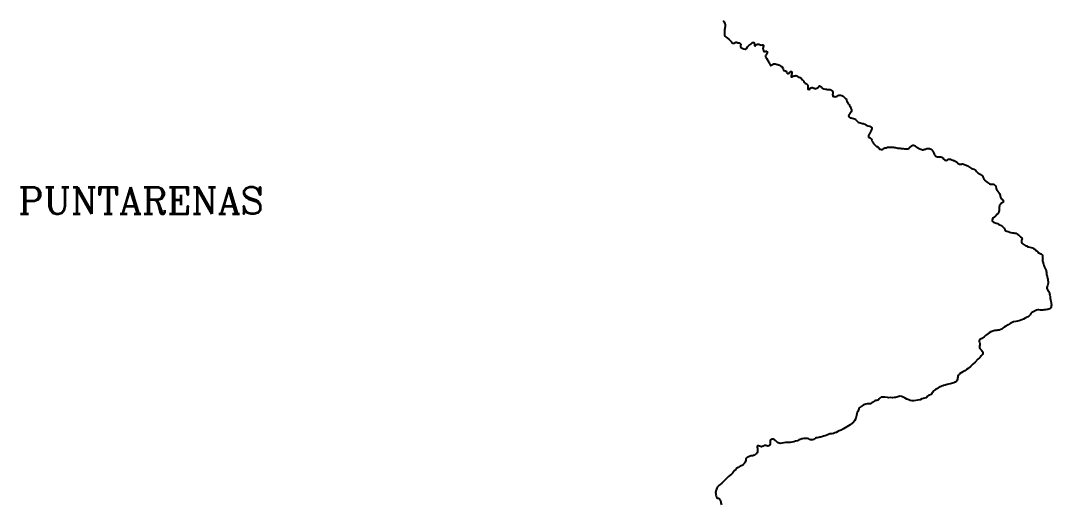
# Model space of a CAD drawing. Extents: x 283583 to 658922, y 889284 to 1241133.
# Drawn here: x 583786 to 641631, y 975830 to 1002997 of the extents above; entities that cross this region are included whole.
import ezdxf
from ezdxf.enums import TextEntityAlignment as Align

# ---------------------------------------------------------------- set-up
doc = ezdxf.new("R2010")
doc.units = 0
doc.header["$MEASUREMENT"] = 0
doc.layers.add('NPROVINCIA', color=40, linetype='Continuous')
doc.layers.add('PUNTARENAS', color=7, linetype='Continuous')
doc.styles.add('COMPLEX', font='COMPLEX', dxfattribs={"height": 0.2})

msp = doc.modelspace()

# ---------------------------------------------------------------- linework, layer by layer
at = {"layer": 'PUNTARENAS', "color": 241}
msp.add_lwpolyline([(623221, 1003008), (623264, 1002921), (623296, 1002872), (623314, 1002820), (623327, 1002783), (623329, 1002744), (623325, 1002700), (623316, 1002652), (623312, 1002617), (623312, 1002581), (623314, 1002555), (623295, 1002491), (623282, 1002441), (623278, 1002400), (623282, 1002346), (623288, 1002283), (623280, 1002241), (623295, 1002172), (623320, 1002129), (623375, 1002064), (623531, 1001952), (623592, 1001900), (623630, 1001854), (623675, 1001802), (623714, 1001748), (623758, 1001730), (623830, 1001739), (623860, 1001756), (623880, 1001774), (623921, 1001791), (623954, 1001794), (623977, 1001791), (623997, 1001765), (624030, 1001748), (624112, 1001740), (624141, 1001737), (624175, 1001716), (624193, 1001694), (624197, 1001674), (624195, 1001642), (624189, 1001616), (624182, 1001583), (624178, 1001553), (624178, 1001533), (624185, 1001516), (624196, 1001490), (624220, 1001468), (624282, 1001447), (624313, 1001433), (624379, 1001409), (624438, 1001391), (624488, 1001398), (624527, 1001437), (624570, 1001520), (624590, 1001552), (624655, 1001607), (624701, 1001635), (624761, 1001681), (624820, 1001736), (624870, 1001766), (624914, 1001773), (624938, 1001760), (624953, 1001721), (624966, 1001683), (624970, 1001640), (624975, 1001592), (624986, 1001573), (625010, 1001568), (625036, 1001599), (625062, 1001636), (625083, 1001647), (625105, 1001658), (625146, 1001667), (625205, 1001666), (625251, 1001652), (625301, 1001638), (625335, 1001627), (625398, 1001637), (625434, 1001636), (625471, 1001623), (625480, 1001612), (625480, 1001585), (625459, 1001531), (625450, 1001492), (625437, 1001455), (625443, 1001423), (625457, 1001394), (625463, 1001360), (625467, 1001323), (625474, 1001292), (625502, 1001270), (625566, 1001270), (625605, 1001284), (625637, 1001284), (625668, 1001269), (625681, 1001256), (625689, 1001238), (625692, 1001219), (625687, 1001182), (625670, 1001142), (625651, 1001107), (625631, 1001079), (625607, 1001051), (625594, 1001031), (625585, 1001005), (625592, 1000970), (625612, 1000936), (625649, 1000884), (625709, 1000787), (625741, 1000735), (625763, 1000681), (625813, 1000611), (625837, 1000565), (625859, 1000503), (625866, 1000478), (625879, 1000466), (625911, 1000479), (625949, 1000516), (626009, 1000550), (626046, 1000564), (626129, 1000568), (626179, 1000557), (626238, 1000538), (626283, 1000523), (626318, 1000519), (626349, 1000512), (626388, 1000484), (626455, 1000445), (626500, 1000414), (626554, 1000333), (626578, 1000283), (626604, 1000216), (626635, 1000192), (626691, 1000175), (626726, 1000175), (626754, 1000160), (626763, 1000125), (626765, 1000090), (626787, 1000055), (626826, 1000033), (626866, 1000021), (626913, 1000038), (626942, 1000075), (626972, 1000110), (626992, 1000130), (627022, 1000147), (627039, 1000143), (627057, 1000123), (627066, 1000097), (627068, 1000071), (627061, 1000019), (627053, 999962), (627038, 999925), (627027, 999893), (627023, 999869), (627027, 999845), (627057, 999838), (627110, 999860), (627149, 999873), (627186, 999893), (627216, 999904), (627255, 999904), (627299, 999915), (627340, 999900), (627381, 999872), (627414, 999833), (627463, 999816), (627493, 999812), (627511, 999808), (627541, 999795), (627567, 999775), (627587, 999747), (627609, 999717), (627637, 999693), (627663, 999673), (627685, 999656), (627707, 999638), (627733, 999595), (627744, 999565), (627761, 999530), (627805, 999491), (627844, 999460), (627877, 999441), (627920, 999411), (627951, 999393), (627959, 999374), (627959, 999339), (627955, 999293), (627955, 999208), (627958, 999185), (627971, 999154), (628001, 999139), (628032, 999133), (628068, 999154), (628099, 999196), (628133, 999218), (628166, 999231), (628197, 999239), (628220, 999235), (628262, 999222), (628303, 999207), (628325, 999196), (628357, 999181), (628388, 999174), (628420, 999179), (628474, 999211), (628541, 999245), (628574, 999274), (628602, 999315), (628623, 999332), (628641, 999333), (628665, 999320), (628691, 999296), (628709, 999272), (628739, 999244), (628767, 999211), (628796, 999196), (628828, 999181), (628870, 999170), (628956, 999155), (629009, 999144), (629054, 999133), (629126, 999127), (629176, 999125), (629230, 999120), (629263, 999116), (629296, 999097), (629318, 999077), (629339, 999053), (629354, 999030), (629361, 999003), (629366, 998966), (629363, 998923), (629363, 998897), (629355, 998855), (629357, 998823), (629359, 998786), (629371, 998754), (629419, 998739), (629471, 998726), (629498, 998718), (629558, 998735), (629613, 998759), (629661, 998790), (629706, 998803), (629752, 998810), (629804, 998807), (629863, 998786), (629908, 998766), (629947, 998747), (629985, 998712), (630037, 998666), (630082, 998628), (630107, 998599), (630131, 998549), (630157, 998482), (630185, 998419), (630216, 998373), (630246, 998330), (630277, 998287), (630309, 998223), (630338, 998165), (630359, 998119), (630379, 998080), (630410, 998024), (630419, 997980), (630418, 997951), (630411, 997920), (630392, 997875), (630357, 997814), (630329, 997766), (630290, 997718), (630262, 997679), (630255, 997644), (630283, 997575), (630333, 997544), (630392, 997531), (630460, 997518), (630527, 997499), (630581, 997480), (630638, 997447), (630675, 997403), (630714, 997365), (630745, 997332), (630793, 997291), (630899, 997256), (631023, 997226), (631060, 997211), (631170, 997177), (631218, 997147), (631261, 997125), (631292, 997108), (631338, 997086), (631427, 997076), (631459, 997062), (631501, 997037), (631529, 997010), (631551, 996974), (631558, 996950), (631558, 996915), (631544, 996880), (631521, 996832), (631477, 996754), (631435, 996675), (631417, 996636), (631414, 996627), (631410, 996619), (631405, 996608), (631389, 996575), (631373, 996536), (631362, 996501), (631365, 996459), (631378, 996438), (631410, 996430), (631433, 996427), (631468, 996406), (631502, 996374), (631534, 996332), (631557, 996276), (631576, 996213), (631602, 996168), (631626, 996138), (631658, 996088), (631695, 996051), (631750, 996006), (631782, 995972), (631817, 995936), (631847, 995925), (631865, 995923), (631891, 995896), (631926, 995867), (631957, 995824), (631971, 995795), (631994, 995777), (632037, 995771), (632090, 995766), (632127, 995761), (632172, 995771), (632206, 995806), (632246, 995832), (632286, 995848), (632325, 995853), (632362, 995858), (632394, 995877), (632431, 995882), (632505, 995882), (632553, 995887), (632592, 995887), (632640, 995884), (632704, 995884), (632762, 995881), (632823, 995876), (632886, 995863), (632952, 995847), (633013, 995833), (633078, 995829), (633136, 995827), (633194, 995821), (633258, 995813), (633318, 995808), (633385, 995802), (633459, 995794), (633522, 995792), (633567, 995802), (633609, 995815), (633649, 995842), (633686, 995871), (633713, 995900), (633742, 995929), (633774, 995963), (633819, 995992), (633858, 996000), (633893, 995995), (633946, 995979), (633980, 995960), (634012, 995939), (634049, 995918), (634086, 995894), (634112, 995875), (634144, 995854), (634210, 995817), (634258, 995796), (634312, 995773), (634357, 995755), (634399, 995744), (634433, 995744), (634478, 995754), (634521, 995770), (634571, 995783), (634613, 995802), (634650, 995812), (634695, 995823), (634732, 995823), (634785, 995815), (634833, 995799), (634883, 995770), (634918, 995738), (634949, 995709), (634976, 995661), (635007, 995592), (635031, 995544), (635057, 995505), (635076, 995462), (635100, 995423), (635118, 995404), (635185, 995366), (635243, 995356), (635360, 995341), (635430, 995339), (635488, 995327), (635526, 995305), (635550, 995268), (635586, 995216), (635630, 995178), (635660, 995165), (635693, 995151), (635734, 995147), (635767, 995152), (635798, 995178), (635835, 995208), (635891, 995221), (635936, 995224), (635982, 995219), (636010, 995204), (636048, 995180), (636102, 995159), (636145, 995146), (636178, 995135), (636206, 995122), (636241, 995103), (636267, 995090), (636307, 995061), (636324, 995046), (636352, 995014), (636359, 994998), (636376, 994983), (636405, 994966), (636431, 994951), (636479, 994940), (636535, 994931), (636581, 994936), (636620, 994947), (636651, 994950), (636695, 994942), (636749, 994926), (636878, 994861), (636934, 994835), (636978, 994805), (637028, 994760), (637087, 994725), (637147, 994692), (637219, 994668), (637287, 994647), (637339, 994619), (637391, 994584), (637433, 994530), (637463, 994493), (637506, 994450), (637537, 994424), (637587, 994391), (637628, 994376), (637666, 994359), (637714, 994321), (637760, 994271), (637791, 994221), (637828, 994151), (637861, 994090), (637913, 994019), (637963, 993962), (638046, 993906), (638107, 993862), (638163, 993830), (638207, 993810), (638259, 993804), (638309, 993806), (638352, 993813), (638394, 993811), (638426, 993793), (638466, 993750), (638487, 993720), (638507, 993672), (638528, 993567), (638552, 993510), (638578, 993467), (638606, 993436), (638635, 993399), (638665, 993363), (638680, 993343), (638713, 993289), (638739, 993234), (638753, 993178), (638761, 993141), (638772, 993093), (638785, 993063), (638801, 993032), (638822, 993008), (638855, 992980), (638875, 992959), (638903, 992930), (638927, 992889), (638934, 992865), (638937, 992836), (638926, 992801), (638906, 992783), (638872, 992758), (638833, 992746), (638815, 992733), (638800, 992727), (638776, 992701), (638748, 992662), (638728, 992625), (638713, 992583), (638709, 992548), (638705, 992514), (638701, 992479), (638701, 992448), (638698, 992420), (638698, 992381), (638694, 992357), (638696, 992327), (638684, 992283), (638675, 992250), (638658, 992216), (638636, 992187), (638619, 992157), (638608, 992135), (638572, 992103), (638529, 992054), (638498, 992019), (638464, 991982), (638420, 991956), (638364, 991920), (638333, 991873), (638318, 991842), (638299, 991796), (638303, 991753), (638333, 991712), (638382, 991682), (638436, 991668), (638525, 991623), (638606, 991599), (638679, 991552), (638767, 991508), (638825, 991471), (638888, 991439), (638928, 991398), (638950, 991370), (638974, 991336), (638992, 991305), (639012, 991264), (639025, 991229), (639044, 991203), (639075, 991184), (639133, 991169), (639210, 991145), (639292, 991125), (639364, 991102), (639453, 991084), (639521, 991078), (639581, 991070), (639642, 991052), (639692, 991024), (639740, 990992), (639784, 990959), (639827, 990927), (639860, 990894), (639891, 990859), (639932, 990829), (639959, 990808), (639977, 990780), (639983, 990739), (639970, 990700), (639957, 990667), (639949, 990645), (639946, 990626), (639949, 990598), (639960, 990560), (639986, 990504), (640043, 990446), (640110, 990398), (640165, 990367), (640234, 990341), (640336, 990298), (640426, 990275), (640493, 990253), (640567, 990229), (640639, 990188), (640695, 990158), (640721, 990142), (640746, 990106), (640814, 990063), (640866, 990005), (640897, 989965), (640967, 989929), (641042, 989907), (641067, 989894), (641106, 989851), (641125, 989810), (641141, 989768), (641141, 989664), (641143, 989631), (641134, 989581), (641135, 989540), (641137, 989496), (641144, 989444), (641167, 989390), (641176, 989353), (641201, 989284), (641234, 989198), (641269, 989122), (641308, 989039), (641330, 988956), (641339, 988909), (641350, 988844), (641354, 988783), (641361, 988728), (641387, 988655), (641403, 988615), (641411, 988542), (641432, 988484), (641439, 988421), (641454, 988319), (641459, 988253), (641437, 988171), (641413, 988105), (641396, 988060), (641379, 988018), (641375, 987968), (641412, 987886), (641436, 987856), (641467, 987809), (641487, 987761), (641518, 987700), (641533, 987635), (641544, 987574), (641563, 987500), (641570, 987418), (641583, 987314), (641595, 987239), (641614, 987164), (641621, 987120), (641631, 987038), (641627, 986976), (641616, 986915), (641599, 986871), (641570, 986836), (641536, 986812), (641486, 986797), (641440, 986780), (641379, 986766), (641301, 986751), (641233, 986749), (641177, 986742), (641112, 986740), (641014, 986746), (640929, 986754), (640864, 986761), (640794, 986739), (640714, 986696), (640666, 986682), (640612, 986647), (640543, 986613), (640478, 986544), (640435, 986474), (640403, 986429), (640372, 986407), (640305, 986368), (640222, 986324), (640157, 986285), (640062, 986237), (639966, 986195), (639912, 986171), (639822, 986140), (639723, 986121), (639642, 986105), (639506, 986076), (639389, 986032), (639324, 985980), (639204, 985914), (639081, 985838), (638985, 985781), (638933, 985749), (638848, 985676), (638794, 985648), (638692, 985615), (638623, 985609), (638567, 985603), (638461, 985590), (638348, 985559), (638239, 985511), (638141, 985459), (638065, 985409), (637937, 985317), (637852, 985237), (637783, 985182), (637720, 985149), (637661, 985117), (637618, 985093), (637595, 985074), (637578, 985030), (637582, 984972), (637597, 984933), (637619, 984863), (637619, 984794), (637604, 984731), (637594, 984681), (637602, 984648), (637620, 984591), (637675, 984524), (637705, 984487), (637746, 984437), (637758, 984421), (637774, 984389), (637785, 984356), (637789, 984306), (637765, 984254), (637737, 984210), (637696, 984169), (637654, 984121), (637605, 984069), (637505, 983983), (637347, 983824), (637228, 983712), (637115, 983597), (636955, 983460), (636863, 983399), (636772, 983335), (636657, 983268), (636562, 983217), (636484, 983156), (636447, 983119), (636409, 983088), (636387, 983027), (636380, 982973), (636370, 982921), (636355, 982868), (636337, 982810), (636307, 982748), (636235, 982694), (636151, 982653), (636020, 982618), (635783, 982563), (635664, 982526), (635573, 982497), (635440, 982455), (635333, 982417), (635272, 982378), (635200, 982323), (635137, 982280), (634998, 982184), (634951, 982121), (634929, 982066), (634905, 982025), (634883, 982003), (634796, 981966), (634729, 981938), (634688, 981905), (634647, 981849), (634579, 981818), (634510, 981800), (634429, 981778), (634363, 981756), (634259, 981708), (634128, 981686), (634015, 981666), (633907, 981644), (633813, 981641), (633707, 981670), (633626, 981695), (633522, 981737), (633430, 981786), (633355, 981837), (633283, 981866), (633214, 981885), (633135, 981898), (633064, 981889), (632951, 981852), (632879, 981834), (632805, 981825), (632709, 981823), (632629, 981831), (632507, 981823), (632434, 981829), (632280, 981851), (632206, 981849), (632119, 981845), (632082, 981842), (632028, 981808), (631967, 981755), (631922, 981709), (631887, 981683), (631832, 981666), (631774, 981659), (631715, 981637), (631674, 981609), (631624, 981579), (631594, 981555), (631550, 981524), (631517, 981501), (631477, 981482), (631432, 981477), (631369, 981473), (631286, 981473), (631214, 981461), (631154, 981435), (631093, 981413), (631012, 981367), (630949, 981330), (630902, 981291), (630867, 981245), (630830, 981193), (630785, 981089), (630765, 981045), (630737, 980984), (630711, 980919), (630694, 980830), (630674, 980749), (630651, 980665), (630635, 980614), (630582, 980526), (630530, 980455), (630457, 980396), (630337, 980298), (630240, 980241), (630155, 980186), (630053, 980134), (629966, 980073), (629838, 980007), (629729, 979957), (629653, 979920), (629546, 979873), (629480, 979840), (629407, 979812), (629307, 979795), (629257, 979795), (629207, 979794), (629157, 979777), (629115, 979761), (629074, 979731), (629033, 979716), (628944, 979676), (628850, 979654), (628742, 979624), (628670, 979604), (628641, 979600), (628579, 979590), (628495, 979575), (628466, 979575), (628430, 979563), (628399, 979542), (628340, 979507), (628278, 979474), (628225, 979457), (628171, 979454), (628121, 979458), (628069, 979474), (628021, 979508), (627949, 979532), (627908, 979534), (627801, 979532), (627738, 979527), (627667, 979518), (627629, 979510), (627537, 979476), (627466, 979450), (627385, 979406), (627279, 979377), (627176, 979342), (627072, 979316), (626966, 979314), (626911, 979314), (626813, 979312), (626713, 979302), (626625, 979287), (626497, 979260), (626417, 979258), (626362, 979262), (626302, 979294), (626258, 979314), (626221, 979346), (626190, 979387), (626153, 979420), (626075, 979466), (626014, 979496), (625960, 979496), (625919, 979483), (625882, 979446), (625847, 979404), (625841, 979345), (625841, 979278), (625843, 979224), (625839, 979178), (625813, 979137), (625776, 979111), (625710, 979106), (625658, 979121), (625615, 979128), (625557, 979139), (625518, 979129), (625461, 979098), (625405, 979076), (625362, 979070), (625301, 979078), (625248, 979102), (625198, 979113), (625140, 979110), (625120, 979078), (625122, 979034), (625134, 978991), (625131, 978945), (625138, 978882), (625140, 978836), (625132, 978784), (625116, 978734), (625090, 978701), (625058, 978665), (625010, 978636), (624943, 978595), (624882, 978566), (624839, 978562), (624786, 978555), (624734, 978538), (624691, 978518), (624628, 978494), (624599, 978481), (624555, 978462), (624516, 978425), (624492, 978378), (624477, 978321), (624462, 978265), (624440, 978201), (624416, 978143), (624380, 978101), (624343, 978064), (624308, 978028), (624282, 978019), (624229, 977992), (624174, 977969), (624107, 977937), (624054, 977900), (623988, 977855), (623919, 977797), (623856, 977728), (623798, 977665), (623750, 977604), (623681, 977536), (623596, 977464), (623519, 977401), (623466, 977361), (623421, 977309), (623368, 977248), (623289, 977174), (623141, 977023), (623040, 976941), (622960, 976891), (622905, 976831), (622889, 976807), (622876, 976786), (622857, 976732), (622837, 976684), (622818, 976638), (622800, 976599), (622792, 976547), (622788, 976495), (622792, 976427), (622807, 976353), (622816, 976303), (622832, 976240), (622854, 976197), (622893, 976175), (622943, 976171), (622982, 976154), (623010, 976134), (623038, 976086), (623061, 976019), (623073, 975967), (623085, 975921), (623094, 975870), (623110, 975807)], dxfattribs=at)

# ---------------------------------------------------------------- texts
at = {"layer": 'NPROVINCIA', "color": 241, "style": 'COMPLEX'}
msp.add_text('PUNTARENAS', height=1500, dxfattribs=at).set_placement((590536, 992139), align=Align.CENTER)

doc.saveas('drawing.dxf')
